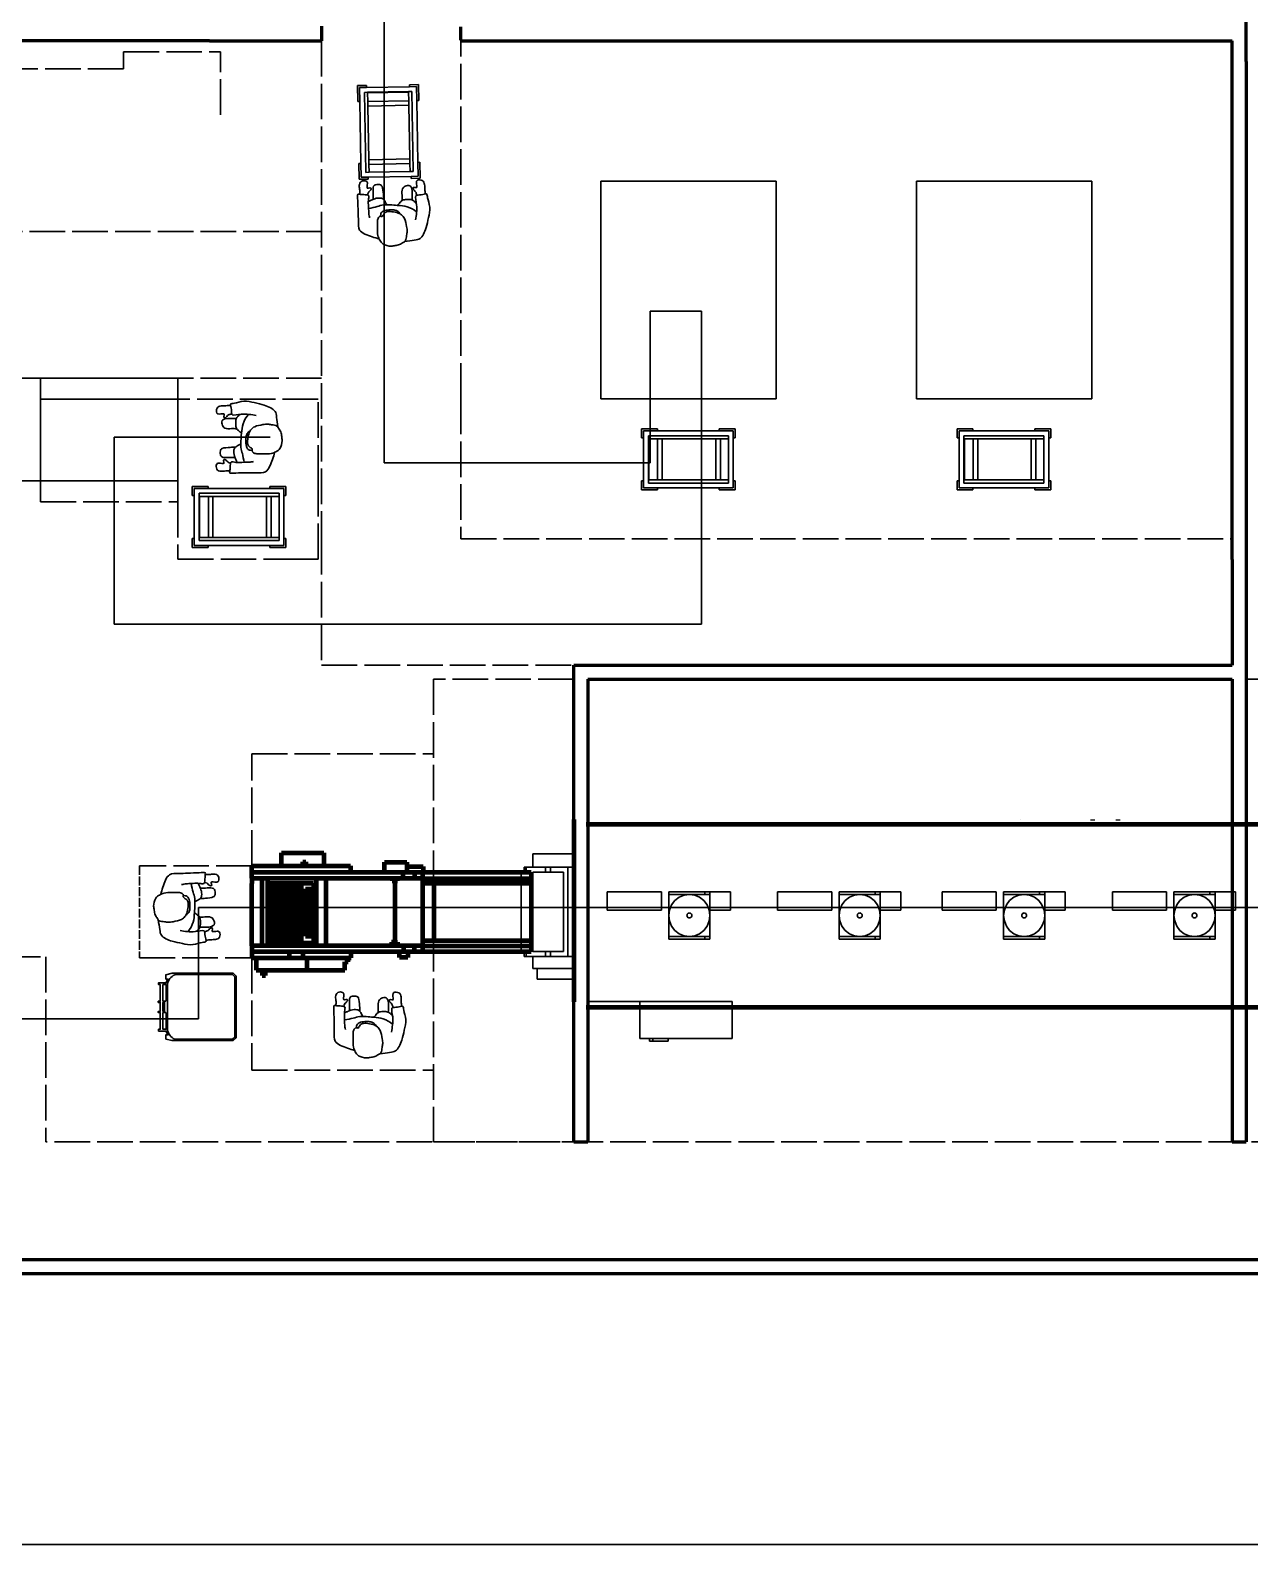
# Model space of a CAD drawing. Header units: millimetres. Extents: x 44692 to 172587, y -26854 to 14445.
# Drawn here: x 152914 to 161605, y -21272 to -10402 of the extents above; entities that cross this region are included whole.
import ezdxf

# ---------------------------------------------------------------- set-up
doc = ezdxf.new("R2010")
doc.units = ezdxf.units.MM
doc.header["$LTSCALE"] = 100
for name, pattern in [('DASHED2', [0.762, 0.635, -0.127]), ('DASHEDX2', [3.048, 2.54, -0.508]), ('DIVIDEX2', [6.604, 5.08, -0.508, 0, -0.508, 0, -0.508])]:
    doc.linetypes.add(name, pattern=pattern)
for name, color, linetype in [('Area circulacion', 50, 'DASHEDX2'), ('Area proceso', 90, 'DASHEDX2'), ('Cotas secundarias', 41, 'Continuous'), ('Flujo linea A', 4, 'Continuous'), ('Flujo linea B', 160, 'Continuous'), ('Maquinas', 200, 'Continuous'), ('Personal', 171, 'Continuous'), ('Puertas', 43, 'DIVIDEX2'), ('Transporte semielaborado', 30, 'Continuous')]:
    doc.layers.add(name, color=color, linetype=linetype)
doc.layers.add('Paredes', color=7, linetype='Continuous', lineweight=50)
doc.styles.add('OpenSansCondensed-Light', font='OpenSansCondensed-Light.ttf')
doc.dimstyles.new('Cotas Mateo', dxfattribs={"dimtxt": 120, "dimasz": 70, "dimexe": 0.375, "dimexo": 0.125, "dimgap": 0.1, "dimtad": 1, "dimdec": 0, "dimzin": 12, "dimdsep": 46, "dimtxsty": 'OpenSansCondensed-Light', "dimblk": 'OBLIQUE', "dimcen": 2.5, "dimazin": 3, "dimtfac": 0.5, "dimtdec": 0, "dimtmove": 2, "dimatfit": 3, "dimarcsym": 0})

# ---------------------------------------------------------------- blocks, each defined once
blk = doc.blocks.new('Bakery Trolley pl')
at = {"layer": 'Transporte semielaborado'}
for p, q in [((0.1804, 0.6253), (0.2371, 0.6253)), ((0.1804, 0.6253), (0.1804, 0.526)), ((0.2371, 0.6127), (0.1929, 0.6127)), ((0.1929, 0.526), (0.1929, 0.6127)), ((0.2229, 0.5827), (0.2229, 0.0827)), ((0.2429, 0.5827), (0.2229, 0.5827)), ((0.2371, 0.6127), (0.2371, 0.6253)), ((0.5048, 0.6127), (0.2371, 0.6127)), ((0.2429, 0.5827), (0.2429, 0.5798)), ((0.4989, 0.5827), (0.2429, 0.5827)), ((0.2429, 0.5798), (0.4989, 0.5798)), ((0.2429, 0.5798), (0.2429, 0.5245)), ((0.5189, 0.5827), (0.4989, 0.5827)), ((0.4989, 0.5798), (0.4989, 0.5827)), ((0.4989, 0.5245), (0.4989, 0.5798)), ((0.5048, 0.6127), (0.5048, 0.6253)), ((0.5048, 0.6253), (0.5615, 0.6253)), ((0.5489, 0.6127), (0.5048, 0.6127)), ((0.5189, 0.0827), (0.5189, 0.5827)), ((0.5489, 0.526), (0.5489, 0.6127)), ((0.5615, 0.526), (0.5615, 0.6253)), ((0.1804, 0.526), (0.1929, 0.526)), ((0.1929, 0.526), (0.1929, 0.1394)), ((0.2429, 0.5245), (0.4989, 0.5245)), ((0.2429, 0.5245), (0.2429, 0.4967)), ((0.2429, 0.4967), (0.4989, 0.4967)), ((0.2429, 0.4967), (0.2429, 0.1615)), ((0.4989, 0.4967), (0.4989, 0.5245)), ((0.4989, 0.1615), (0.4989, 0.4967)), ((0.5489, 0.526), (0.5615, 0.526)), ((0.5489, 0.1394), (0.5489, 0.526)), ((0.1804, 0.1394), (0.1929, 0.1394)), ((0.1804, 0.1394), (0.1804, 0.0402)), ((0.1929, 0.1394), (0.1929, 0.0527)), ((0.2429, 0.1615), (0.4989, 0.1615)), ((0.2429, 0.1615), (0.2429, 0.1325)), ((0.2429, 0.1325), (0.4989, 0.1325)), ((0.2429, 0.1325), (0.2429, 0.0827)), ((0.4989, 0.1325), (0.4989, 0.1615)), ((0.4989, 0.0827), (0.4989, 0.1325)), ((0.5615, 0.1394), (0.5489, 0.1394)), ((0.5489, 0.0527), (0.5489, 0.1394)), ((0.5615, 0.0402), (0.5615, 0.1394)), ((0.1804, 0.0402), (0.2371, 0.0402)), ((0.2371, 0.0527), (0.1929, 0.0527)), ((0.2229, 0.0827), (0.2429, 0.0827)), ((0.2371, 0.0402), (0.2371, 0.0527)), ((0.2371, 0.0527), (0.5048, 0.0527)), ((0.4989, 0.0827), (0.2429, 0.0827)), ((0.4989, 0.0827), (0.5189, 0.0827)), ((0.5048, 0.0527), (0.5048, 0.0402)), ((0.5489, 0.0527), (0.5048, 0.0527)), ((0.5615, 0.0402), (0.5048, 0.0402))]:
    blk.add_line(p, q, dxfattribs=at)
blk = doc.blocks.new('pa17-16')
for points, knots in [([(5.558, 2.439), (5.555, 2.422), (5.552, 2.385), (5.549, 2.333), (5.571, 2.26), (5.543, 2.259), (5.503, 2.253), (5.479, 2.243), (5.478, 2.281), (5.45, 2.344), (5.466, 2.423), (5.478, 2.503), (5.512, 2.58), (5.555, 2.585), (5.608, 2.596), (5.634, 2.6)], [0, 0, 0, 0, 0.404899, 0.829805, 1.276298, 1.516647, 1.885942, 2.122553, 2.418487, 2.881882, 3.382407, 3.897515, 4.613825, 5.020942, 5.393355, 5.393355, 5.393355, 5.393355]), ([(5.62, 2.554), (5.619, 2.543), (5.615, 2.525), (5.622, 2.49), (5.635, 2.429), (5.661, 2.406), (5.685, 2.391), (5.732, 2.383), (5.772, 2.384), (5.788, 2.397), (5.802, 2.427), (5.815, 2.416), (5.832, 2.43), (5.838, 2.457), (5.832, 2.504), (5.834, 2.562), (5.814, 2.594), (5.794, 2.628), (5.731, 2.639), (5.704, 2.63), (5.668, 2.626), (5.644, 2.605), (5.623, 2.596), (5.621, 2.567), (5.62, 2.554)], [0, 0, 0, 0, 0.297584, 0.631064, 1.068635, 1.39533, 1.69617, 2.097861, 2.458938, 2.716293, 3.010442, 3.199165, 3.447293, 3.731671, 4.119196, 4.541864, 4.881702, 5.22714, 5.673063, 5.989311, 6.327668, 6.644571, 6.906626, 7.259736, 7.259736, 7.259736, 7.259736]), ([(5.82, 2.585), (5.837, 2.582), (5.882, 2.567), (5.976, 2.542), (5.972, 2.461), (5.979, 2.393), (5.981, 2.315), (5.989, 2.261), (5.969, 2.266), (5.94, 2.266), (5.906, 2.267), (5.901, 2.281), (5.909, 2.318), (5.901, 2.361), (5.902, 2.401), (5.896, 2.424), (5.893, 2.435)], [6.682038, 6.682038, 6.682038, 6.682038, 7.076266, 7.806153, 8.304227, 8.77662, 9.284333, 9.649979, 9.844608, 10.160206, 10.472731, 10.661147, 10.998544, 11.371438, 11.724832, 12.051545, 12.051545, 12.051545, 12.051545]), ([(5.552, 2.381), (5.573, 2.365), (5.622, 2.34), (5.692, 2.338), (5.795, 2.332), (5.838, 2.352), (5.881, 2.361), (5.902, 2.366)], [0, 0, 0, 0, 0.49262, 0.970296, 1.525877, 1.91054, 2.357805, 2.357805, 2.357805, 2.357805]), ([(5.555, 2.321), (5.56, 2.315), (5.571, 2.304), (5.589, 2.292), (5.625, 2.291), (5.661, 2.297), (5.673, 2.315), (5.686, 2.33), (5.691, 2.338)], [0, 0, 0, 0, 0.262594, 0.520609, 0.853848, 1.185107, 1.43842, 1.738028, 1.738028, 1.738028, 1.738028]), ([(5.672, 2.399), (5.675, 2.395), (5.684, 2.383), (5.704, 2.372), (5.735, 2.37), (5.774, 2.373), (5.809, 2.387), (5.812, 2.401), (5.814, 2.42)], [0.121052, 0.121052, 0.121052, 0.121052, 0.297289, 0.584433, 0.895396, 1.26174, 1.600834, 1.760925, 1.760925, 1.760925, 1.760925]), ([(5.771, 2.336), (5.774, 2.331), (5.779, 2.32), (5.795, 2.295), (5.815, 2.285), (5.861, 2.291), (5.884, 2.306), (5.899, 2.312), (5.906, 2.315)], [0, 0, 0, 0, 0.233477, 0.532145, 0.79329, 1.163492, 1.458071, 1.725911, 1.725911, 1.725911, 1.725911]), ([(5.491, 2.248), (5.494, 2.237), (5.498, 2.215), (5.497, 2.181), (5.512, 2.145), (5.557, 2.147), (5.563, 2.168), (5.55, 2.213), (5.575, 2.2), (5.591, 2.209), (5.574, 2.226), (5.562, 2.234), (5.556, 2.252), (5.556, 2.26)], [0, 0, 0, 0, 0.324329, 0.654038, 0.980089, 1.31306, 1.562526, 1.890179, 2.123217, 2.319335, 2.559559, 2.78492, 3.066636, 3.066636, 3.066636, 3.066636]), ([(5.587, 2.295), (5.587, 2.288), (5.587, 2.267), (5.588, 2.187), (5.635, 2.19), (5.667, 2.213), (5.661, 2.262), (5.66, 2.288), (5.661, 2.301)], [0.078483, 0.078483, 0.078483, 0.078483, 0.321516, 0.797556, 1.122606, 1.448668, 1.830958, 2.166281, 2.166281, 2.166281, 2.166281]), ([(5.794, 2.299), (5.795, 2.286), (5.798, 2.261), (5.804, 2.2), (5.826, 2.187), (5.867, 2.191), (5.876, 2.212), (5.872, 2.261), (5.871, 2.286), (5.871, 2.298)], [0, 0, 0, 0, 0.353805, 0.775896, 1.041599, 1.377968, 1.615337, 2.001902, 2.313716, 2.313716, 2.313716, 2.313716]), ([(5.971, 2.265), (5.97, 2.255), (5.969, 2.234), (5.979, 2.202), (5.967, 2.164), (5.922, 2.163), (5.913, 2.183), (5.923, 2.229), (5.899, 2.213), (5.882, 2.221), (5.898, 2.24), (5.908, 2.248), (5.912, 2.262), (5.913, 2.268)], [0.038839, 0.038839, 0.038839, 0.038839, 0.324329, 0.654038, 0.980089, 1.31306, 1.562526, 1.890179, 2.123217, 2.319335, 2.559559, 2.78492, 2.989829, 2.989829, 2.989829, 2.989829])]:
    blk.add_open_spline(points, degree=3, knots=knots)
blk = doc.blocks.new('_OBLIQUE')
at = {"color": 0, "linetype": 'ByBlock'}
blk.add_line((-0.5, -0.5), (0.5, 0.5), dxfattribs=at)
blk = doc.blocks.new('*D137')
at = {"layer": 'Cotas secundarias', "color": 0, "lineweight": -2, "transparency": 16777216}
for p, q in [((131126, -19262), (131126, -21194)), ((166013, -19262), (166013, -21194)), ((131126, -21193), (148079, -21193)), ((166013, -21193), (148616, -21193))]:
    blk.add_line(p, q, dxfattribs=at)
at = {"layer": 'Defpoints', "color": 0, "transparency": 16777216}
for p in [(131126, -19262), (166013, -19262), (166013, -21193)]:
    blk.add_point(p, dxfattribs=at)
at = {"layer": 'Cotas secundarias', "color": 0, "lineweight": -2, "transparency": 16777216, "xscale": 70, "yscale": 70, "zscale": 70, "rotation": 180}
blk.add_blockref('_OBLIQUE', (131126, -21193), dxfattribs=at)
at = {"layer": 'Cotas secundarias', "color": 0, "lineweight": -2, "transparency": 16777216, "xscale": 70, "yscale": 70, "zscale": 70}
blk.add_blockref('_OBLIQUE', (166013, -21193), dxfattribs=at)
at = {"layer": 'Cotas secundarias', "color": 0, "transparency": 16777216, "insert": (148347, -21193), "char_height": 120, "attachment_point": 5, "style": 'OpenSansCondensed-Light'}
blk.add_mtext('34888', dxfattribs=at)

msp = doc.modelspace()

# ---------------------------------------------------------------- linework, layer by layer
at = {"color": 3, "linetype": 'DASHED2'}
msp.add_line((154765.352, -14171.114), (154775.352, -14171.114), dxfattribs=at)
msp.add_line((156787.38, -17326.822), (156787.38, -17323.156))
at = {"layer": 'Area circulacion'}
for p, q in [((154989.941, -10476.822), (154989.941, -14026.822)), ((154989.941, -11835.256), (151820.923, -11835.256)), ((154989.941, -12881.114), (151820.923, -12881.114)), ((154989.941, -14026.822), (154989.941, -14926.822)), ((154989.941, -14926.822), (156787.38, -14926.822)), ((156787.38, -14926.822), (156787.38, -14926.822)), ((152122.831, -17004.062), (153022.831, -17004.062)), ((153022.831, -17004.062), (153022.831, -18323.152)), ((162787.38, -18323.152), (153022.831, -18323.152))]:
    msp.add_line(p, q, dxfattribs=at)
at = {"layer": 'Area proceso'}
for p, q in [((155980.652, -10476.822), (161481.616, -10476.822)), ((155981.616, -13026.822), (155981.616, -10471.915)), ((161481.616, -14026.822), (161481.616, -10476.822)), ((153578.078, -10554.06), (154268.574, -10554.06)), ((153578.078, -10676.79), (153578.078, -10554.06)), ((154268.574, -11004.06), (154268.574, -10554.06)), ((152408.574, -10676.79), (153578.078, -10676.79)), ((153965.352, -12881.114), (152785.352, -12881.114)), ((153965.352, -12881.114), (153965.352, -13031.114)), ((155981.616, -13026.822), (155981.616, -14026.822)), ((152785.352, -13611.114), (152985.352, -13611.114)), ((155981.754, -14026.822), (161481.616, -14026.822)), ((154491.501, -16357.06), (154491.501, -15967.06))]:
    msp.add_line(p, q, dxfattribs=at)
at = {"layer": 'Area proceso', "color": 3}
for p, q in [((152985.352, -13031.114), (152985.352, -12881.114)), ((154965.352, -13031.114), (153965.352, -13031.114)), ((154965.352, -13611.114), (154965.352, -13031.114)), ((152985.352, -13611.114), (152985.352, -13761.114)), ((153965.352, -13761.114), (153965.352, -13611.114)), ((154965.352, -14171.114), (154965.352, -13611.114)), ((152985.352, -13761.114), (153965.352, -13761.114)), ((153965.352, -13761.114), (153965.352, -14171.114)), ((153965.352, -14171.114), (154745.352, -14171.114)), ((154775.352, -14171.114), (154965.352, -14171.114)), ((156787.38, -15026.822), (155787.38, -15026.822)), ((155787.38, -15026.822), (155787.38, -18323.152)), ((161481.616, -15026.822), (156887.38, -15026.822)), ((161787.38, -15026.822), (161581.616, -15026.822)), ((154491.501, -16357.06), (154491.501, -15557.06)), ((154491.501, -15557.06), (155787.38, -15557.06)), ((154491.501, -16357.06), (153691.501, -16357.06)), ((153691.501, -17011.881), (154491.501, -17011.881)), ((154491.501, -17011.881), (154491.501, -17811.881)), ((154491.501, -17811.881), (155787.38, -17811.881)), ((155787.38, -18323.152), (156787.38, -18323.152)), ((162787.38, -18323.152), (156787.38, -18323.152))]:
    msp.add_line(p, q, dxfattribs=at)
at = {"layer": 'Area proceso', "color": 3, "linetype": 'DASHED2'}
for p, q in [((154745.352, -14171.114), (154765.352, -14171.114)), ((153691.501, -16357.06), (153691.501, -17011.881))]:
    msp.add_line(p, q, dxfattribs=at)
at = {"layer": 'Flujo linea A'}
for p, q in [((154111.708, -17445.973), (154111.708, -16653.231)), ((154111.708, -16653.231), (161813.634, -16653.231)), ((151614.545, -17445.973), (154111.708, -17445.973))]:
    msp.add_line(p, q, dxfattribs=at)
at = {"layer": 'Flujo linea B'}
for p, q in [((155436.402, -13483.877), (155436.402, -9808.588)), ((157699.24, -12403.025), (157331.767, -12403.025)), ((157331.767, -12403.025), (157331.767, -13483.877)), ((157699.24, -14632.8), (157699.24, -12403.025)), ((154622.028, -13301.634), (153510.447, -13301.634)), ((153510.447, -13301.634), (153510.447, -14632.8)), ((157331.767, -13483.877), (155436.402, -13483.877)), ((153510.447, -14632.8), (157699.24, -14632.8))]:
    msp.add_line(p, q, dxfattribs=at)
at = {"layer": 'Maquinas'}
for p, q in [((156981.616, -11476.822), (156981.616, -13026.822)), ((158231.616, -11476.822), (156981.616, -11476.822)), ((158231.616, -13026.822), (158231.616, -11476.822)), ((159231.616, -11476.822), (159231.616, -13026.822)), ((160481.616, -11476.822), (159231.616, -11476.822)), ((160481.616, -13026.822), (160481.616, -11476.822)), ((152985.352, -13611.114), (152985.352, -13031.114)), ((152985.352, -13031.114), (153965.352, -13031.114)), ((153965.352, -13031.114), (153965.352, -13611.114)), ((156981.616, -13026.822), (158231.616, -13026.822)), ((159231.616, -13026.822), (160481.616, -13026.822)), ((153965.352, -13611.114), (152985.352, -13611.114)), ((156787.38, -16271.059), (156787.38, -16026.822)), ((156875.828, -16062.88), (161775.828, -16062.88)), ((156494.59, -16364.996), (156494.59, -16271.059)), ((156787.38, -16271.059), (156494.59, -16271.059)), ((156787.38, -16271.059), (156787.38, -16364.996)), ((156411.998, -16402.571), (156411.998, -16966.194)), ((156411.998, -16402.571), (156434.181, -16402.571)), ((156434.181, -16402.571), (156434.181, -16364.996)), ((156434.181, -16364.996), (156436.192, -16364.996)), ((156434.181, -16402.571), (156436.182, -16402.571)), ((156436.182, -16402.571), (156436.192, -16364.996)), ((156445.903, -16402.571), (156436.182, -16402.571)), ((156436.192, -16364.996), (156445.913, -16364.996)), ((156445.903, -16402.571), (156445.913, -16364.996)), ((156445.903, -16402.571), (156447.914, -16402.571)), ((156445.913, -16364.996), (156447.914, -16364.996)), ((156447.914, -16364.996), (156494.59, -16364.996)), ((156447.914, -16402.571), (156447.914, -16364.996)), ((156447.914, -16402.571), (156482.042, -16402.571)), ((156482.042, -16402.571), (156482.042, -16966.194)), ((156494.59, -16364.996), (156586.031, -16364.996)), ((156494.59, -16966.194), (156494.59, -16402.571)), ((156494.59, -16402.571), (156586.031, -16402.571)), ((156586.031, -16402.571), (156586.031, -16364.996)), ((156622.741, -16364.996), (156586.031, -16364.996)), ((156586.031, -16402.571), (156622.741, -16402.571)), ((156622.741, -16402.571), (156622.741, -16364.996)), ((156622.741, -16364.996), (156745.108, -16364.996)), ((156622.741, -16402.571), (156714.182, -16402.571)), ((156714.182, -16966.194), (156714.182, -16402.571)), ((156745.108, -16364.996), (156745.108, -17003.769)), ((156787.38, -16364.996), (156745.108, -16364.996)), ((156787.38, -16364.996), (156787.38, -17003.769)), ((157026.187, -16541.023), (157026.187, -16672.535)), ((157412.732, -16541.023), (157026.187, -16541.023)), ((157412.732, -16672.535), (157412.732, -16541.023)), ((157465.372, -16559.811), (157465.372, -16541.023)), ((157465.372, -16541.023), (157721.562, -16541.023)), ((157465.372, -16559.811), (157611.766, -16559.811)), ((157465.372, -16710.11), (157465.372, -16559.811)), ((157484.985, -16634.961), (157508.25, -16603.832)), ((157508.25, -16603.832), (157538.569, -16579.947)), ((157538.569, -16579.947), (157573.877, -16564.932)), ((157573.877, -16564.932), (157611.766, -16559.811)), ((157611.766, -16559.811), (157649.656, -16564.932)), ((157611.766, -16559.811), (157721.562, -16559.811)), ((157649.656, -16564.932), (157684.964, -16579.947)), ((157684.964, -16579.947), (157715.283, -16603.832)), ((157715.283, -16603.832), (157738.548, -16634.961)), ((157721.562, -16559.811), (157721.562, -16541.023)), ((157758.161, -16541.023), (157721.562, -16541.023)), ((157758.161, -16559.811), (157721.562, -16559.811)), ((157758.161, -16559.811), (157758.161, -16541.023)), ((157758.161, -16541.023), (157904.556, -16541.023)), ((157758.161, -16672.535), (157758.161, -16559.811)), ((157904.556, -16541.023), (157904.556, -16672.535)), ((158240.719, -16541.023), (158240.719, -16672.535)), ((158627.263, -16541.023), (158240.719, -16541.023)), ((158627.263, -16672.535), (158627.263, -16541.023)), ((158679.903, -16559.811), (158679.903, -16541.023)), ((158679.903, -16541.023), (158936.094, -16541.023)), ((158679.903, -16559.811), (158826.298, -16559.811)), ((158679.903, -16710.11), (158679.903, -16559.811)), ((158699.516, -16634.961), (158722.781, -16603.832)), ((158722.781, -16603.832), (158753.1, -16579.947)), ((158753.1, -16579.947), (158788.408, -16564.932)), ((158788.408, -16564.932), (158826.298, -16559.811)), ((158826.298, -16559.811), (158864.188, -16564.932)), ((158826.298, -16559.811), (158936.094, -16559.811)), ((158864.188, -16564.932), (158899.495, -16579.947)), ((158899.495, -16579.947), (158929.815, -16603.832)), ((158929.815, -16603.832), (158953.079, -16634.961)), ((158936.094, -16559.811), (158936.094, -16541.023)), ((158972.693, -16541.023), (158936.094, -16541.023)), ((158972.693, -16559.811), (158936.094, -16559.811)), ((158972.693, -16559.811), (158972.693, -16541.023)), ((158972.693, -16541.023), (159119.087, -16541.023)), ((158972.693, -16672.535), (158972.693, -16559.811)), ((159119.087, -16541.023), (159119.087, -16672.535)), ((159413.264, -16541.023), (159413.264, -16672.535)), ((159799.809, -16541.023), (159413.264, -16541.023)), ((159799.809, -16672.535), (159799.809, -16541.023)), ((159852.449, -16559.811), (159852.449, -16541.023)), ((159852.449, -16541.023), (160108.639, -16541.023)), ((159852.449, -16559.811), (159998.843, -16559.811)), ((159852.449, -16710.11), (159852.449, -16559.811)), ((159872.062, -16634.961), (159895.327, -16603.832)), ((159895.327, -16603.832), (159925.646, -16579.947)), ((159925.646, -16579.947), (159960.954, -16564.932)), ((159960.954, -16564.932), (159998.843, -16559.811)), ((159998.843, -16559.811), (160036.733, -16564.932)), ((159998.843, -16559.811), (160108.639, -16559.811)), ((160036.733, -16564.932), (160072.041, -16579.947)), ((160072.041, -16579.947), (160102.36, -16603.832)), ((160102.36, -16603.832), (160125.625, -16634.961)), ((160108.639, -16559.811), (160108.639, -16541.023)), ((160145.238, -16541.023), (160108.639, -16541.023)), ((160145.238, -16559.811), (160108.639, -16559.811)), ((160145.238, -16559.811), (160145.238, -16541.023)), ((160145.238, -16541.023), (160291.633, -16541.023)), ((160145.238, -16672.535), (160145.238, -16559.811)), ((160291.633, -16541.023), (160291.633, -16672.535)), ((160627.796, -16541.023), (160627.796, -16672.535)), ((161014.34, -16541.023), (160627.796, -16541.023)), ((161014.34, -16672.535), (161014.34, -16541.023)), ((161066.98, -16559.811), (161066.98, -16541.023)), ((161066.98, -16541.023), (161323.171, -16541.023)), ((161066.98, -16559.811), (161213.375, -16559.811)), ((161066.98, -16710.11), (161066.98, -16559.811)), ((161086.593, -16634.961), (161109.858, -16603.832)), ((161109.858, -16603.832), (161140.177, -16579.947)), ((161140.177, -16579.947), (161175.485, -16564.932)), ((161175.485, -16564.932), (161213.375, -16559.811)), ((161213.375, -16559.811), (161251.265, -16564.932)), ((161213.375, -16559.811), (161323.171, -16559.811)), ((161251.265, -16564.932), (161286.572, -16579.947)), ((161286.572, -16579.947), (161316.892, -16603.832)), ((161316.892, -16603.832), (161340.156, -16634.961)), ((161323.171, -16559.811), (161323.171, -16541.023)), ((161359.77, -16541.023), (161323.171, -16541.023)), ((161359.77, -16559.811), (161323.171, -16559.811)), ((161359.77, -16559.811), (161359.77, -16541.023)), ((161359.77, -16541.023), (161506.164, -16541.023)), ((161359.77, -16672.535), (161359.77, -16559.811)), ((161506.164, -16541.023), (161506.164, -16672.535)), ((157026.187, -16672.535), (157412.732, -16672.535)), ((157465.372, -16710.11), (157470.36, -16671.21)), ((157470.36, -16749.011), (157465.372, -16710.11)), ((157465.372, -16860.41), (157465.372, -16710.11)), ((157470.36, -16671.21), (157484.985, -16634.961)), ((157595.049, -16705.511), (157594.459, -16710.11)), ((157594.459, -16710.11), (157595.049, -16714.709)), ((157596.778, -16701.226), (157595.049, -16705.511)), ((157595.049, -16714.709), (157596.778, -16718.995)), ((157599.528, -16697.546), (157596.778, -16701.226)), ((157596.778, -16718.995), (157599.528, -16722.675)), ((157603.113, -16694.722), (157599.528, -16697.546)), ((157599.528, -16722.675), (157603.113, -16725.499)), ((157607.287, -16692.947), (157603.113, -16694.722)), ((157603.113, -16725.499), (157607.287, -16727.274)), ((157611.766, -16692.341), (157607.287, -16692.947)), ((157607.287, -16727.274), (157611.766, -16727.879)), ((157616.246, -16692.947), (157611.766, -16692.341)), ((157611.766, -16727.879), (157616.246, -16727.274)), ((157620.42, -16694.722), (157616.246, -16692.947)), ((157616.246, -16727.274), (157620.42, -16725.499)), ((157624.004, -16697.546), (157620.42, -16694.722)), ((157620.42, -16725.499), (157624.004, -16722.675)), ((157626.755, -16701.226), (157624.004, -16697.546)), ((157624.004, -16722.675), (157626.755, -16718.995)), ((157628.484, -16705.511), (157626.755, -16701.226)), ((157626.755, -16718.995), (157628.484, -16714.709)), ((157629.074, -16710.11), (157628.484, -16705.511)), ((157628.484, -16714.709), (157629.074, -16710.11)), ((157738.548, -16634.961), (157753.173, -16671.21)), ((157753.173, -16671.21), (157758.161, -16710.11)), ((157758.161, -16710.11), (157753.173, -16749.011)), ((157904.556, -16672.535), (157758.161, -16672.535)), ((157758.161, -16672.535), (157758.161, -16710.11)), ((157758.161, -16710.11), (157758.161, -16860.41)), ((158240.719, -16672.535), (158627.263, -16672.535)), ((158679.903, -16710.11), (158684.891, -16671.21)), ((158684.891, -16749.011), (158679.903, -16710.11)), ((158679.903, -16860.41), (158679.903, -16710.11)), ((158684.891, -16671.21), (158699.516, -16634.961)), ((158809.58, -16705.511), (158808.991, -16710.11)), ((158808.991, -16710.11), (158809.58, -16714.709)), ((158811.309, -16701.226), (158809.58, -16705.511)), ((158809.58, -16714.709), (158811.309, -16718.995)), ((158814.06, -16697.546), (158811.309, -16701.226)), ((158811.309, -16718.995), (158814.06, -16722.675)), ((158817.644, -16694.722), (158814.06, -16697.546)), ((158814.06, -16722.675), (158817.644, -16725.499)), ((158821.818, -16692.947), (158817.644, -16694.722)), ((158817.644, -16725.499), (158821.818, -16727.274)), ((158826.298, -16692.341), (158821.818, -16692.947)), ((158821.818, -16727.274), (158826.298, -16727.879)), ((158830.777, -16692.947), (158826.298, -16692.341)), ((158826.298, -16727.879), (158830.777, -16727.274)), ((158834.952, -16694.722), (158830.777, -16692.947)), ((158830.777, -16727.274), (158834.952, -16725.499)), ((158838.536, -16697.546), (158834.952, -16694.722)), ((158834.952, -16725.499), (158838.536, -16722.675)), ((158841.286, -16701.226), (158838.536, -16697.546)), ((158838.536, -16722.675), (158841.286, -16718.995)), ((158843.015, -16705.511), (158841.286, -16701.226)), ((158841.286, -16718.995), (158843.015, -16714.709)), ((158843.605, -16710.11), (158843.015, -16705.511)), ((158843.015, -16714.709), (158843.605, -16710.11)), ((158953.079, -16634.961), (158967.704, -16671.21)), ((158967.704, -16671.21), (158972.693, -16710.11)), ((158972.693, -16710.11), (158967.704, -16749.011)), ((159119.087, -16672.535), (158972.693, -16672.535)), ((158972.693, -16672.535), (158972.693, -16710.11)), ((158972.693, -16710.11), (158972.693, -16860.41)), ((159413.264, -16672.535), (159799.809, -16672.535)), ((159852.449, -16710.11), (159857.437, -16671.21)), ((159857.437, -16749.011), (159852.449, -16710.11)), ((159852.449, -16860.41), (159852.449, -16710.11)), ((159857.437, -16671.21), (159872.062, -16634.961)), ((159982.126, -16705.511), (159981.536, -16710.11)), ((159981.536, -16710.11), (159982.126, -16714.709)), ((159983.855, -16701.226), (159982.126, -16705.511)), ((159982.126, -16714.709), (159983.855, -16718.995)), ((159986.605, -16697.546), (159983.855, -16701.226)), ((159983.855, -16718.995), (159986.605, -16722.675)), ((159990.19, -16694.722), (159986.605, -16697.546)), ((159986.605, -16722.675), (159990.19, -16725.499)), ((159994.364, -16692.947), (159990.19, -16694.722)), ((159990.19, -16725.499), (159994.364, -16727.274)), ((159998.843, -16692.341), (159994.364, -16692.947)), ((159994.364, -16727.274), (159998.843, -16727.879)), ((160003.323, -16692.947), (159998.843, -16692.341)), ((159998.843, -16727.879), (160003.323, -16727.274)), ((160007.497, -16694.722), (160003.323, -16692.947)), ((160003.323, -16727.274), (160007.497, -16725.499)), ((160011.081, -16697.546), (160007.497, -16694.722)), ((160007.497, -16725.499), (160011.081, -16722.675)), ((160013.832, -16701.226), (160011.081, -16697.546)), ((160011.081, -16722.675), (160013.832, -16718.995)), ((160015.561, -16705.511), (160013.832, -16701.226)), ((160013.832, -16718.995), (160015.561, -16714.709)), ((160016.151, -16710.11), (160015.561, -16705.511)), ((160015.561, -16714.709), (160016.151, -16710.11)), ((160125.625, -16634.961), (160140.25, -16671.21)), ((160140.25, -16671.21), (160145.238, -16710.11)), ((160145.238, -16710.11), (160140.25, -16749.011)), ((160291.633, -16672.535), (160145.238, -16672.535)), ((160145.238, -16672.535), (160145.238, -16710.11)), ((160145.238, -16710.11), (160145.238, -16860.41)), ((160627.796, -16672.535), (161014.34, -16672.535)), ((161066.98, -16710.11), (161071.968, -16671.21)), ((161071.968, -16749.011), (161066.98, -16710.11)), ((161066.98, -16860.41), (161066.98, -16710.11)), ((161071.968, -16671.21), (161086.593, -16634.961)), ((161196.657, -16705.511), (161196.067, -16710.11)), ((161196.067, -16710.11), (161196.657, -16714.709)), ((161198.386, -16701.226), (161196.657, -16705.511)), ((161196.657, -16714.709), (161198.386, -16718.995)), ((161201.137, -16697.546), (161198.386, -16701.226)), ((161198.386, -16718.995), (161201.137, -16722.675)), ((161204.721, -16694.722), (161201.137, -16697.546)), ((161201.137, -16722.675), (161204.721, -16725.499)), ((161208.895, -16692.947), (161204.721, -16694.722)), ((161204.721, -16725.499), (161208.895, -16727.274)), ((161213.375, -16692.341), (161208.895, -16692.947)), ((161208.895, -16727.274), (161213.375, -16727.879)), ((161217.854, -16692.947), (161213.375, -16692.341)), ((161213.375, -16727.879), (161217.854, -16727.274)), ((161222.028, -16694.722), (161217.854, -16692.947)), ((161217.854, -16727.274), (161222.028, -16725.499)), ((161225.613, -16697.546), (161222.028, -16694.722)), ((161222.028, -16725.499), (161225.613, -16722.675)), ((161228.363, -16701.226), (161225.613, -16697.546)), ((161225.613, -16722.675), (161228.363, -16718.995)), ((161230.092, -16705.511), (161228.363, -16701.226)), ((161228.363, -16718.995), (161230.092, -16714.709)), ((161230.682, -16710.11), (161230.092, -16705.511)), ((161230.092, -16714.709), (161230.682, -16710.11)), ((161340.156, -16634.961), (161354.781, -16671.21)), ((161354.781, -16671.21), (161359.77, -16710.11)), ((161359.77, -16710.11), (161354.781, -16749.011)), ((161506.164, -16672.535), (161359.77, -16672.535)), ((161359.77, -16672.535), (161359.77, -16710.11)), ((161359.77, -16710.11), (161359.77, -16860.41)), ((157484.985, -16785.26), (157470.36, -16749.011)), ((157508.25, -16816.388), (157484.985, -16785.26)), ((157538.569, -16840.273), (157508.25, -16816.388)), ((157573.877, -16855.288), (157538.569, -16840.273)), ((157684.964, -16840.273), (157649.656, -16855.288)), ((157715.283, -16816.388), (157684.964, -16840.273)), ((157738.548, -16785.26), (157715.283, -16816.388)), ((157753.173, -16749.011), (157738.548, -16785.26)), ((158699.516, -16785.26), (158684.891, -16749.011)), ((158722.781, -16816.388), (158699.516, -16785.26)), ((158753.1, -16840.273), (158722.781, -16816.388)), ((158788.408, -16855.288), (158753.1, -16840.273)), ((158899.495, -16840.273), (158864.188, -16855.288)), ((158929.815, -16816.388), (158899.495, -16840.273)), ((158953.079, -16785.26), (158929.815, -16816.388)), ((158967.704, -16749.011), (158953.079, -16785.26)), ((159872.062, -16785.26), (159857.437, -16749.011)), ((159895.327, -16816.388), (159872.062, -16785.26)), ((159925.646, -16840.273), (159895.327, -16816.388)), ((159960.954, -16855.288), (159925.646, -16840.273)), ((160072.041, -16840.273), (160036.733, -16855.288)), ((160102.36, -16816.388), (160072.041, -16840.273)), ((160125.625, -16785.26), (160102.36, -16816.388)), ((160140.25, -16749.011), (160125.625, -16785.26)), ((161086.593, -16785.26), (161071.968, -16749.011)), ((161109.858, -16816.388), (161086.593, -16785.26)), ((161140.177, -16840.273), (161109.858, -16816.388)), ((161175.485, -16855.288), (161140.177, -16840.273)), ((161286.572, -16840.273), (161251.265, -16855.288)), ((161316.892, -16816.388), (161286.572, -16840.273)), ((161340.156, -16785.26), (161316.892, -16816.388)), ((161354.781, -16749.011), (161340.156, -16785.26)), ((157465.372, -16879.197), (157465.372, -16860.41)), ((157465.372, -16860.41), (157611.766, -16860.41)), ((157465.372, -16879.197), (157721.562, -16879.197)), ((157611.766, -16860.41), (157573.877, -16855.288)), ((157649.656, -16855.288), (157611.766, -16860.41)), ((157611.766, -16860.41), (157721.562, -16860.41)), ((157721.562, -16879.197), (157721.562, -16860.41)), ((157758.161, -16860.41), (157721.562, -16860.41)), ((157758.161, -16879.197), (157721.562, -16879.197)), ((157758.161, -16879.197), (157758.161, -16860.41)), ((158679.903, -16879.197), (158679.903, -16860.41)), ((158679.903, -16860.41), (158826.298, -16860.41)), ((158679.903, -16879.197), (158936.094, -16879.197)), ((158826.298, -16860.41), (158788.408, -16855.288)), ((158864.188, -16855.288), (158826.298, -16860.41)), ((158826.298, -16860.41), (158936.094, -16860.41)), ((158936.094, -16879.197), (158936.094, -16860.41)), ((158972.693, -16860.41), (158936.094, -16860.41)), ((158972.693, -16879.197), (158936.094, -16879.197)), ((158972.693, -16879.197), (158972.693, -16860.41)), ((159852.449, -16879.197), (159852.449, -16860.41)), ((159852.449, -16860.41), (159998.843, -16860.41)), ((159852.449, -16879.197), (160108.639, -16879.197)), ((159998.843, -16860.41), (159960.954, -16855.288)), ((160036.733, -16855.288), (159998.843, -16860.41)), ((159998.843, -16860.41), (160108.639, -16860.41)), ((160108.639, -16879.197), (160108.639, -16860.41)), ((160145.238, -16860.41), (160108.639, -16860.41)), ((160145.238, -16879.197), (160108.639, -16879.197)), ((160145.238, -16879.197), (160145.238, -16860.41)), ((161066.98, -16879.197), (161066.98, -16860.41)), ((161066.98, -16860.41), (161213.375, -16860.41)), ((161066.98, -16879.197), (161323.171, -16879.197)), ((161213.375, -16860.41), (161175.485, -16855.288)), ((161251.265, -16855.288), (161213.375, -16860.41)), ((161213.375, -16860.41), (161323.171, -16860.41)), ((161323.171, -16879.197), (161323.171, -16860.41)), ((161359.77, -16860.41), (161323.171, -16860.41)), ((161359.77, -16879.197), (161323.171, -16879.197)), ((161359.77, -16879.197), (161359.77, -16860.41)), ((156411.998, -16966.194), (156434.279, -16966.194)), ((156434.279, -16966.194), (156434.279, -17003.769)), ((156447.816, -16966.194), (156434.279, -16966.194)), ((156447.816, -17003.769), (156434.279, -17003.769)), ((156447.039, -17003.769), (156446.983, -17003.769)), ((156447.816, -16966.194), (156447.816, -17003.769)), ((156447.816, -16966.194), (156482.042, -16966.194)), ((156447.816, -17003.769), (156494.59, -17003.769)), ((156586.087, -16966.194), (156494.59, -16966.194)), ((156494.59, -17088.313), (156494.59, -17003.769)), ((156494.59, -17003.769), (156586.087, -17003.769)), ((156586.087, -16966.194), (156586.087, -17003.769)), ((156586.087, -16966.194), (156622.686, -16966.194)), ((156586.087, -17003.769), (156622.686, -17003.769)), ((156622.686, -16966.194), (156622.686, -17003.769)), ((156714.182, -16966.194), (156622.686, -16966.194)), ((156622.686, -17003.769), (156745.108, -17003.769)), ((156787.38, -17003.769), (156745.108, -17003.769)), ((156787.38, -17003.769), (156787.38, -17088.313)), ((156494.59, -17088.313), (156526.805, -17088.313)), ((156526.805, -17163.462), (156526.805, -17088.313)), ((156526.805, -17088.313), (156787.38, -17088.313)), ((156526.805, -17163.462), (156787.38, -17163.462)), ((156787.38, -17088.313), (156787.38, -17163.462)), ((156787.38, -17163.462), (156787.38, -17323.156)), ((156887.38, -17323.156), (157258.844, -17323.156)), ((157258.844, -17323.156), (157258.844, -17586.18)), ((157917.62, -17323.156), (157258.844, -17323.156)), ((157906.068, -17359.213), (161775.828, -17359.213)), ((157917.62, -17323.156), (157917.62, -17586.18)), ((157258.844, -17586.18), (157327.398, -17586.18)), ((157327.398, -17586.18), (157327.398, -17604.967)), ((157327.398, -17586.18), (157351.147, -17586.18)), ((157351.147, -17604.967), (157327.398, -17604.967)), ((157351.147, -17586.18), (157351.147, -17604.967)), ((157460.943, -17586.18), (157351.147, -17586.18)), ((157388.356, -17604.967), (157351.147, -17604.967)), ((157388.356, -17604.967), (157423.734, -17604.967)), ((157460.943, -17604.967), (157423.734, -17604.967)), ((157460.943, -17586.18), (157460.943, -17604.967)), ((157460.943, -17586.18), (157917.62, -17586.18))]:
    msp.add_line(p, q, dxfattribs=at)
at = {"layer": 'Maquinas', "lineweight": 100}
for p, q in [((156787.38, -16026.822), (156787.38, -17326.822)), ((161775.828, -16062.88), (156875.828, -16062.88)), ((159972.066, -16026.822), (159972.066, -16026.822)), ((154703.578, -16357.06), (154703.578, -16264.489)), ((154703.578, -16264.489), (155005.414, -16264.489)), ((155005.414, -16264.489), (155005.414, -16357.06)), ((154491.501, -16400.755), (154491.501, -16357.06)), ((154491.501, -16357.06), (155195.071, -16357.06)), ((154491.501, -16400.755), (156483.166, -16400.755)), ((154491.501, -16445.29), (154491.501, -16400.755)), ((154855.456, -16357.06), (154855.456, -16328.316)), ((154855.456, -16328.316), (154877.513, -16328.316)), ((154877.513, -16328.316), (154877.513, -16357.06)), ((155195.071, -16357.06), (155195.071, -16400.755)), ((155437.651, -16400.755), (155437.651, -16331.028)), ((155437.651, -16331.028), (155597.503, -16331.028)), ((155570.811, -16446.939), (155570.811, -16400.755)), ((155597.503, -16331.028), (155597.503, -16360.545)), ((155597.503, -16360.545), (155714.371, -16360.545)), ((155597.503, -16360.545), (155597.503, -16400.755)), ((155654.557, -16446.939), (155654.557, -16400.755)), ((155708.401, -16400.755), (155708.401, -16969.533)), ((155714.371, -16360.545), (155714.371, -16400.755)), ((156483.166, -16400.755), (156483.166, -16969.533)), ((154491.501, -16445.29), (154491.501, -16482.514)), ((155708.401, -16446.939), (154491.501, -16446.939)), ((154491.501, -16926.25), (154491.501, -16482.514)), ((154564.518, -16446.939), (154564.518, -16927.76)), ((154603.099, -16446.939), (154603.099, -16927.76)), ((154603.099, -16480.033), (154932.341, -16480.033)), ((154603.099, -16497.376), (154825.144, -16497.376)), ((154825.144, -16515.727), (154603.099, -16515.727)), ((154825.144, -16497.376), (154825.144, -16515.727)), ((154825.939, -16480.033), (154825.939, -16906.665)), ((154845.761, -16906.665), (154845.761, -16480.033)), ((154874.834, -16519.839), (154874.834, -16857.731)), ((154874.834, -16519.839), (154932.341, -16519.839)), ((154903.588, -16519.839), (154903.588, -16857.731)), ((154932.341, -16480.033), (154932.341, -16906.665)), ((155022.695, -16927.76), (155022.695, -16446.939)), ((155493.126, -16446.939), (155493.126, -16464.196)), ((155493.126, -16464.196), (155530.669, -16464.196)), ((155511.897, -16464.196), (155511.897, -16899.782)), ((155530.669, -16464.196), (155530.669, -16446.939)), ((155708.401, -16446.939), (156483.166, -16446.939)), ((155708.401, -16480.854), (156483.166, -16480.854)), ((155790.419, -16480.854), (155790.419, -16888.848)), ((154603.099, -16543.628), (154825.144, -16543.628)), ((154825.144, -16561.979), (154603.099, -16561.979)), ((154603.099, -16589.712), (154825.144, -16589.712)), ((154825.144, -16608.063), (154603.099, -16608.063)), ((154825.144, -16543.628), (154825.144, -16561.979)), ((154825.144, -16589.712), (154825.144, -16608.063)), ((154603.099, -16635.964), (154825.144, -16635.964)), ((154825.144, -16654.315), (154603.099, -16654.315)), ((154603.099, -16681.202), (154825.144, -16681.202)), ((154825.144, -16699.552), (154603.099, -16699.552)), ((154603.099, -16727.453), (154825.144, -16727.453)), ((154825.144, -16635.964), (154825.144, -16654.315)), ((154825.144, -16681.202), (154825.144, -16699.552)), ((154825.144, -16727.453), (154825.144, -16745.804)), ((154845.761, -16728.836), (154874.834, -16728.836)), ((154825.144, -16745.804), (154603.099, -16745.804)), ((154603.099, -16773.538), (154825.144, -16773.538)), ((154825.144, -16791.889), (154603.099, -16791.889)), ((154603.099, -16819.79), (154825.144, -16819.79)), ((154825.144, -16838.14), (154603.099, -16838.14)), ((154825.144, -16773.538), (154825.144, -16791.889)), ((154825.144, -16819.79), (154825.144, -16838.14)), ((154491.501, -16926.25), (154491.501, -16969.533)), ((155708.401, -16927.76), (154491.501, -16927.76)), ((154603.099, -16864.686), (154825.144, -16864.686)), ((154825.144, -16883.036), (154603.099, -16883.036)), ((154932.341, -16906.665), (154603.099, -16906.665)), ((154825.144, -16864.686), (154825.144, -16883.036)), ((154825.939, -16906.665), (154845.761, -16906.665)), ((154874.834, -16857.731), (154932.341, -16857.731)), ((155511.897, -16899.782), (155488.659, -16899.782)), ((155488.659, -16899.782), (155488.659, -16927.76)), ((155511.897, -16899.782), (155531.369, -16899.782)), ((155531.369, -16899.782), (155531.369, -16927.76)), ((155576.82, -16969.533), (155576.82, -16927.76)), ((155651.512, -16969.533), (155651.512, -16927.76)), ((155708.401, -16888.848), (156483.166, -16888.848)), ((155708.401, -16927.76), (156483.166, -16927.76)), ((156483.166, -16969.533), (154491.501, -16969.533)), ((154491.501, -16969.533), (154491.501, -17011.881)), ((154491.501, -17011.881), (155200.968, -17011.881)), ((154522.726, -17011.881), (154522.726, -17101.045)), ((154761.56, -17011.881), (154761.56, -16969.533)), ((154857.313, -17011.881), (154857.313, -16969.533)), ((154886.773, -17101.045), (154886.773, -17011.881)), ((155154.592, -17101.045), (155154.592, -17040.831)), ((155154.592, -17040.831), (155180.098, -17040.831)), ((155180.098, -17040.831), (155180.098, -17011.881)), ((155200.968, -17011.881), (155200.968, -16969.533)), ((155545.233, -17009.16), (155545.233, -16969.533)), ((155605.433, -17009.16), (155545.233, -17009.16)), ((155605.433, -16969.533), (155605.433, -17009.16)), ((154522.726, -17101.045), (155154.592, -17101.045)), ((154566.782, -17101.045), (154566.782, -17138.101)), ((154566.782, -17138.101), (154589.97, -17138.101)), ((154589.97, -17138.101), (154589.97, -17101.045)), ((156875.828, -17362.88), (161775.828, -17362.88))]:
    msp.add_line(p, q, dxfattribs=at)
for points in [[(154954.399, -16927.76), (154954.399, -16446.939)], [(154874.834, -16640.362), (154845.761, -16640.362)]]:
    msp.add_lwpolyline(points, dxfattribs=at)
for centre, radius, start, end in [((161734.799, -16077.271), 1250.658, 177.6882148, 177.9476968), ((161825.491, -16161.161), 1166.284, 173.3856737, 173.6655107)]:
    msp.add_arc(centre, radius, start, end, dxfattribs=at)
at = {"layer": 'Paredes'}
for p, q in [((161581.616, -10476.822), (161581.616, -5921.858)), ((154989.94, -10371.917), (154989.941, -10476.822)), ((155981.616, -10471.915), (155981.616, -10376.822)), ((154189.941, -10476.822), (148511.465, -10476.822)), ((154189.941, -10476.822), (154489.941, -10476.822)), ((154489.941, -10476.822), (154989.941, -10476.822)), ((155981.616, -10476.822), (161481.616, -10476.822)), ((161481.616, -14026.822), (161481.616, -10476.822)), ((161581.616, -10622.68), (161581.616, -10476.822)), ((161481.616, -14172.68), (161481.615, -10622.68)), ((161581.616, -10622.68), (161581.616, -15013.254)), ((161481.616, -14172.68), (161481.616, -14926.822)), ((156787.38, -15026.822), (156787.38, -14926.822)), ((156787.38, -14926.822), (161481.616, -14926.822)), ((161581.616, -14926.822), (161581.616, -15026.822)), ((156787.38, -18323.152), (156787.38, -15026.822)), ((156887.38, -15026.822), (156887.38, -16026.822)), ((156887.38, -15026.822), (161481.616, -15026.822)), ((161481.616, -15026.822), (161481.616, -18323.152)), ((161581.616, -15026.822), (161581.616, -18323.152)), ((156887.38, -16026.822), (156887.38, -18323.152)), ((151441.652, -19161.604), (165913.246, -19161.604)), ((151441.652, -19261.604), (166013.246, -19261.604))]:
    msp.add_line(p, q, dxfattribs=at)
at = {"layer": 'Paredes', "color": 0}
for p, q in [((156787.38, -18323.152), (156887.38, -18323.152)), ((161481.616, -18323.152), (161581.616, -18323.152))]:
    msp.add_line(p, q, dxfattribs=at)
at = {"layer": 'Puertas'}
msp.add_line((155981.616, -10471.915), (155992.308, -10471.862), dxfattribs=at)
at = {"layer": 'Transporte semielaborado'}
for points in [[(153825.081, -17321.99), (153838.809, -17321.99), (153838.809, -17202.844), (153827.906, -17202.844), (153827.906, -17196.33), (153827.906, -17189.814), (153882.101, -17189.444, -0.065351748), (153894.014, -17163.275), (153879.286, -17163.385), (153879.286, -17133.273), (153923.716, -17122.28), (154358.396, -17121.994), (154381.448, -17142.113), (154381.448, -17362.137), (154381.448, -17582.162), (154358.396, -17602.28), (153923.716, -17601.994), (153879.286, -17591.001), (153879.286, -17560.89), (153894.014, -17560.999, -0.065351748), (153882.101, -17534.831), (153827.906, -17534.46), (153827.906, -17527.945), (153827.906, -17521.43), (153838.809, -17521.43), (153838.809, -17402.285), (153825.081, -17402.285), (153825.081, -17394.162), (153838.809, -17394.162), (153838.809, -17362.137), (153838.809, -17330.113), (153825.081, -17330.113)], [(153942.045, -17132.268), (154354.649, -17131.997), (154371.448, -17146.658), (154371.448, -17362.137), (154371.448, -17577.617), (154354.649, -17592.278), (153942.045, -17592.006, -0.22212915), (153889.791, -17524.883), (153889.791, -17199.391, -0.22212915)]]:
    msp.add_lwpolyline(points, format="xyb", close=True, dxfattribs=at)
for points in [[(153880.236, -17321.99), (153880.236, -17202.844), (153858.21, -17202.844), (153858.21, -17321.99), (153880.229, -17321.99)], [(153880.236, -17402.285), (153880.236, -17521.43), (153858.21, -17521.43), (153858.21, -17402.285), (153880.229, -17402.285)]]:
    msp.add_lwpolyline(points, dxfattribs=at)
msp.add_lwpolyline([(153870.223, -17394.162), (153858.21, -17394.162), (153858.21, -17362.137), (153858.21, -17330.113), (153870.223, -17330.113), (153870.223, -17362.137)], close=True, dxfattribs=at)

# ---------------------------------------------------------------- block references
at = {"layer": 'Personal'}
for p, xscale, yscale, zscale, rotation in [((161166.646, -9516.77), 979.1504951166467, 979.1504951166467, 979.1504951166467, 178.3987876237586), ((152389.222, -7600.447), 979.1504951166465, 979.1504951166465, 979.1504951166465, 267.3569437258109), ((156249.288, -22311.504), 979.1504951166418, 979.1504951166418, 979.1504951166418, 88.7466901628452), ((161033.668, -15406.547), 979.1504951166465, 979.1504951166465, 979.1504951166465, 177.3569437258109)]:
    msp.add_blockref('pa17-16', p, dxfattribs=dict(at, xscale=xscale, yscale=yscale, zscale=zscale, rotation=rotation))
at = {"layer": 'Transporte semielaborado', "xscale": 1141.039974711085, "yscale": 1141.039974711085, "zscale": 1141.039974711085}
for p, rotation in [((155052.839, -11512.71), 1.041843897947698), ((157984.073, -13882.724), 90), ((160234.073, -13882.724), 90), ((154780.722, -14292.742), 90)]:
    msp.add_blockref('Bakery Trolley pl', p, dxfattribs=dict(at, rotation=rotation))

# ---------------------------------------------------------------- dimensions: what is measured, and where the dimension line sits
at = {"layer": 'Cotas secundarias'}
dim = msp.add_linear_dim(base=(166013.246, -21193.321), p1=(131125.573, -19261.604), p2=(166013.246, -19261.604), dimstyle='Cotas Mateo', dxfattribs=at)
dim.commit()
dim.dimension.update_dxf_attribs({"geometry": '*D137', "text_midpoint": (148347.406, -21193.321), "dimtype": 160})

doc.saveas('drawing.dxf')
